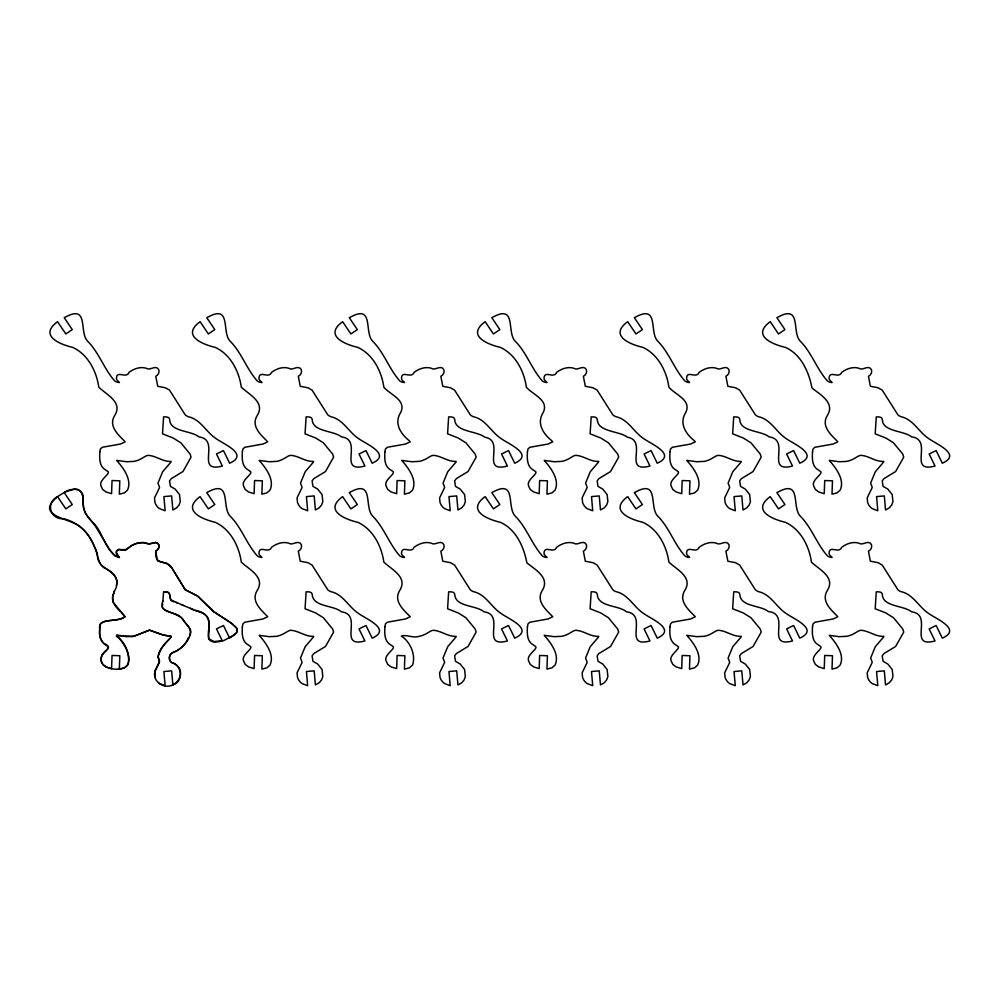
<?xml version="1.0" encoding="UTF-8"?>
<svg xmlns="http://www.w3.org/2000/svg" width="1000" height="1000" viewBox="0 0 1000 1000"><rect width="100%" height="100%" fill="white"/><g stroke="black" fill="none" stroke-linecap="round" stroke-linejoin="round"><path stroke-width="1.5" d="M118.5 635.513L126.65 636.675L134.062 636.312L149.362 630.15L163.188 635.013L171.112 636.35L170.712 637.562L171.112 636.35L163.188 635.013L149.662 630.163L132.838 636.512L116.65 635.312C122.287 641.812 132.6 654.2 127.487 665.05L124.438 667.8L119.338 669.125L119.812 655.738L112.037 655.462L111.575 668.6L106.05 666.912L102.725 664.45L101.237 661.462C98.2 651.688 116.737 648.6 103.825 643.487C98.5 638.638 99.025 629.95 100.575 623.587C107.45 618.45 118.425 622.1 125.062 616.65M99.825 629.362C97.75 621.575 106.55 620.662 112.05 620.4M99.8 630.6C98.625 637.337 102.188 643.575 108.138 646.6M162.9 600.875C157.188 615.125 178.425 609.963 182.925 619.812C185.662 624.45 193.812 629.3 189.725 635.275M162.825 601.862L163.588 591.812L167.275 592L169.475 593.65L170.8 599.888L183.45 605.5M162.6 604.8L162.675 603.825M162.45 606.75L162.525 605.775M114.288 591.35C119.812 583.038 116.037 573.737 107.537 569.6C96.675 565.625 98.812 554.575 94.213 546.287C89.162 532.688 77.75 522.275 63.663 518.7C50.138 519.825 45.325 502.612 57.55 496.625L65.825 508.888L72.263 504.538L64.225 492.612L63.25 493.137A96.85 96.85 0 0 0 58.775 495.825C32.55 516.2 69.588 517.663 80.688 527.112C89 533.85 93.713 544.113 97.362 553.938C97.137 560.3 100.138 565.2 105.775 568.2M116.3 585.25C119.462 577.762 111.713 572.75 106.65 568.9M112.762 620.312L120.475 618.962L125.162 616.763L113.212 602.388L112.65 597.238L114.475 590.8M113.737 593.013L114.1 591.912M113.55 593.575C110.138 600.688 115.688 607.038 120.487 611.688M188.5 637.45C185.688 644.613 180.138 649.987 172.925 652.663C168.562 653.838 168.3 659.925 171.5 662.463C191.588 669.712 173.95 694.887 158.963 683.138M170.312 638.1C164.775 643.238 159.85 649.388 158.038 656.9C162.688 664.038 152.338 669.488 154.887 677.138A11.8 11.8 0 0 0 159.512 683.55L165.138 685.688L163.9 671.538L171.637 670.85L172.875 684.912C183.713 681.825 182.275 664.95 171.887 662.625C167.262 659.625 169.513 652.75 174.6 651.8M170.413 637.962C167.375 641.612 153.812 653.2 159.662 661.275L155.05 670.725L154.975 677.438M175.45 651.375C183.412 647.525 195.188 635.025 188.2 626.438M165.037 591.862L163.588 591.812M165.325 591.862C172.662 590.75 167.087 601.575 174.213 601.725M117.888 635.45L116.65 635.312M175.912 602.413L177.537 603.075M190.4 608.362C196.112 612.05 205.588 611.675 208.438 619.012C211.5 629.9 200.512 646.275 222.362 640.962L216.488 628.913L223.475 625.5L229.638 638.15L236.363 632.938L237.325 630.862L236.488 627.888L230.6 622.612L213.512 611.538L197.275 595.763L185.212 589.75L173.738 571.038M194.9 610.2C212.65 613.663 208.775 624.7 208.6 638.688L214.05 641.538L223.688 640.588L234.363 635.025L236.737 632.375L237.325 629.9L236.488 627.888L232.075 623.663L213.512 611.538L198.012 596.35L185.212 589.75L172.375 568.825M193.35 609.562L182.037 604.913M116.263 636.2C124.987 641.35 129.588 653.275 128.425 663.012A7.837 7.837 0 0 1 124.175 667.925C116.312 671 98.825 668.9 101.512 657.125C101.3 652.738 109.15 649.237 108.375 646.762M124.362 615.925L121.55 612.863M185.425 622.825L187.775 625.862M185.125 622.45C180.613 613.575 168.05 613.375 162.362 607.725M171.688 567.712L167.013 563.35L157.55 560.988L155.712 551.438L158.425 548.775L159.113 546.025L158.162 543.638L155.912 542.337L149.713 543.975L143.963 542.625L138.162 542.938L131.9 545.388L125.213 550.4L118.875 549.2L116.938 550.612L116.412 553.212L119.425 557.475L114.812 555.975L109.5 549.4L95.225 525.95L85.162 512.962L83.55 508.013L82.863 496.337L80.962 491.525L77.763 489.338L74.475 489.062L66.287 491.538A52.062 52.062 0 0 0 64.225 492.612C71.175 487.375 84.075 487.65 83.188 498.975C82.15 507.863 85.638 515.925 92.287 521.862C103.55 531.4 104.712 552.463 119.425 557.475C110.85 547.85 121.287 550.325 126.625 549.375C131.412 544.763 138.162 541.6 144.913 542.788C149.188 545.7 153.412 541.3 157.537 543.05C160.425 545.375 158.8 549.85 155.775 551.213C154.412 567.575 167.625 557.812 173.05 569.938M99.825 451.875C99.488 458.438 99.15 466.6 105.962 470.163A64.575 64.575 0 0 0 108.138 471.675C110.2 474.375 97.837 480.4 101.237 486.538L102.725 489.513L106.05 491.975L111.575 493.675L112.037 480.538L119.812 480.812L119.338 494.188L124.438 492.875L127.487 490.125C132.5 479.275 122.375 466.912 116.65 460.387L126.65 461.75L134.062 461.388A23.537 23.537 0 0 0 141.225 458.75L145.787 456.087A9.875 9.875 0 0 1 148.175 455.35C156.012 455.712 162.887 461.925 171.112 461.425A16.3 16.3 0 0 0 170.888 462.15L162.638 471.775L158.012 483.013A3.675 3.675 0 0 0 158.725 484.888L159.55 487.537L154.512 497.9L154.975 502.5A11.8 11.8 0 0 0 159.512 508.612L165.138 510.763L163.9 496.6L171.637 495.925L172.875 509.988L176.625 507.863L179.062 504.975L180.287 501.6L179.525 494.562L175.162 489.113L170.413 486.375L169.55 480.875L171.275 478.638L182.963 471.538L191.05 457.188L190.138 454.113L180.863 442.837L173.212 438.038L162.512 433.837L163.588 416.887C165.8 416.925 169.35 416.55 169.688 419.55C169.85 431.962 191.188 430.387 198.912 436.887C221.363 439.75 194.35 473.475 222.362 466.037L216.488 453.988L223.475 450.575L229.638 463.225C249.562 454.375 223.375 444.062 215.613 438.288C205.975 431.812 200.463 419.312 188.388 416.725A9.625 9.625 0 0 1 185.212 414.812L169.587 390.2L165.562 387.812L157.713 386.275L155.775 376.287C158.8 374.9 160.425 370.462 157.537 368.125C153.7 365.838 149.863 370.975 145.875 368.137C140.013 366.538 133.713 368.775 129.025 372.388C126.112 379.288 116.812 369.7 116.412 378.275A3.337 3.337 0 0 0 117.638 380.675L119.425 382.537A8.637 8.637 0 0 1 114.812 381.05C103.987 368.988 99.025 352.45 87.3 340.863C79.1 331.7 88.812 304.887 66.287 316.613A52.062 52.062 0 0 0 64.225 317.688L72.263 329.613L65.825 333.95L57.55 321.688C38.475 335.65 59.725 344.35 72.75 347.388C87.987 354.412 96.525 371.238 98.787 387.212C106.725 394.938 123.413 402.3 114.475 415.875C108.688 425.575 117.238 433.888 123.688 440.275A27.975 27.975 0 0 0 124.188 440.812L125.162 441.838L120.475 444.038L102.225 447.287L100.363 449.025L99.825 451.875M242.362 451.875C242.013 458.438 241.688 466.6 248.5 470.163A64.575 64.575 0 0 0 250.662 471.675C252.725 474.375 240.375 480.4 243.775 486.538L245.263 489.513L248.588 491.975L254.112 493.675L254.575 480.538L262.337 480.812L261.875 494.188L266.975 492.875L270.025 490.125C275.025 479.275 264.913 466.912 259.175 460.387L269.175 461.75L276.6 461.388A23.537 23.537 0 0 0 283.75 458.75L288.325 456.087A9.875 9.875 0 0 1 290.712 455.35C298.55 455.712 305.425 461.925 313.65 461.425A16.3 16.3 0 0 0 313.412 462.15L305.175 471.775L300.538 483.013A3.675 3.675 0 0 0 301.262 484.888L302.075 487.537L297.05 497.9L297.512 502.5A11.8 11.8 0 0 0 302.05 508.612L307.663 510.763L306.425 496.6L314.175 495.925L315.4 509.988L319.163 507.863L321.6 504.975L322.825 501.6L322.062 494.562L317.688 489.113L312.95 486.375L312.087 480.875L313.812 478.638L325.5 471.538L333.587 457.188L332.663 454.113L323.387 442.837L315.75 438.038L305.05 433.837L306.125 416.887C308.325 416.925 311.887 416.55 312.225 419.55C312.387 431.962 333.725 430.387 341.45 436.887C363.9 439.75 336.887 473.475 364.9 466.037L359.012 453.988L366 450.575L372.175 463.225C392.1 454.375 365.913 444.062 358.15 438.288C348.512 431.812 343 419.312 330.913 416.725A9.625 9.625 0 0 1 327.75 414.812L312.125 390.2L308.1 387.812L300.25 386.275L298.312 376.287C301.337 374.9 302.962 370.462 300.075 368.125C296.238 365.838 292.387 370.975 288.412 368.137C282.55 366.538 276.238 368.775 271.562 372.388C268.65 379.288 259.35 369.7 258.938 378.275A3.337 3.337 0 0 0 260.175 380.675L261.962 382.537A8.637 8.637 0 0 1 257.35 381.05C246.513 368.988 241.55 352.45 229.838 340.863C221.637 331.7 231.35 304.887 208.825 316.613A52.062 52.062 0 0 0 206.75 317.688L214.8 329.613L208.35 333.95L200.087 321.688C181.012 335.65 202.262 344.35 215.275 347.388C230.525 354.412 239.062 371.238 241.312 387.212C249.4 394.862 265.763 402.388 257 415.875C251.225 425.575 259.762 433.888 266.212 440.275A27.975 27.975 0 0 0 266.725 440.812L267.7 441.838L263.012 444.038L244.762 447.287L242.9 449.025L242.362 451.875M242.362 626.8C242.013 633.362 241.688 641.538 248.5 645.088A64.575 64.575 0 0 0 250.662 646.6C252.725 649.3 240.375 655.337 243.775 661.462L245.263 664.45L248.588 666.912L254.112 668.6L254.575 655.462L262.337 655.738L261.875 669.125L266.975 667.8L270.025 665.05C275.062 654.188 264.862 641.862 259.175 635.312L269.175 636.675L276.6 636.312A23.537 23.537 0 0 0 283.75 633.688L288.325 631.025A9.875 9.875 0 0 1 290.712 630.275C298.55 630.638 305.425 636.85 313.65 636.35A16.3 16.3 0 0 0 313.412 637.075L305.175 646.7L300.538 657.938A3.675 3.675 0 0 0 301.262 659.825L302.075 662.475L297.05 672.825L297.512 677.438A11.8 11.8 0 0 0 302.05 683.55L307.663 685.688L306.425 671.538L314.175 670.85L315.4 684.912L319.163 682.8L321.6 679.9L322.825 676.525L322.062 669.5L317.688 664.038L312.95 661.3L312.087 655.8L313.812 653.575L325.5 646.462L333.587 632.112L332.663 629.038L323.387 617.762L315.75 612.962L305.05 608.763L306.125 591.812C308.325 591.85 311.887 591.475 312.225 594.475C312.913 607.212 333.587 604.95 341.45 611.825C363.9 614.675 336.887 648.4 364.9 640.962L359.012 628.913L366 625.5L372.175 638.15C392.1 629.3 365.913 618.987 358.15 613.212C348.512 606.737 343 594.25 330.913 591.65A9.625 9.625 0 0 1 327.75 589.75L312.125 565.138L308.1 562.737L300.25 561.2L298.312 551.213C301.337 549.825 302.962 545.388 300.075 543.05C296.238 540.775 292.387 545.9 288.412 543.062C282.55 541.462 276.238 543.713 271.562 547.312C268.65 554.225 259.35 544.637 258.938 553.212A3.337 3.337 0 0 0 260.175 555.612L261.962 557.475A8.637 8.637 0 0 1 257.35 555.975C246.513 543.913 241.55 527.375 229.838 515.788C221.637 506.625 231.35 479.825 208.825 491.538A52.062 52.062 0 0 0 206.75 492.612L214.8 504.538L208.35 508.888L200.087 496.625C181.012 510.575 202.262 519.275 215.275 522.312C230.525 529.338 239.062 546.163 241.312 562.137C249.4 569.8 265.763 577.325 257 590.8C251.225 600.5 259.762 608.812 266.212 615.2A27.975 27.975 0 0 0 266.725 615.737L267.7 616.763L263.012 618.962L244.762 622.225L242.9 623.95L242.362 626.8M384.9 451.875C384.55 458.438 384.225 466.6 391.025 470.163A64.575 64.575 0 0 0 393.2 471.675C395.262 474.375 382.912 480.4 386.312 486.538L387.788 489.513L391.125 491.975L396.65 493.675L397.113 480.538L404.875 480.812L404.412 494.188L409.513 492.875L412.562 490.125C417.562 479.275 407.45 466.912 401.712 460.387L411.712 461.75L419.137 461.388A23.537 23.537 0 0 0 426.287 458.75L430.863 456.087A9.875 9.875 0 0 1 433.237 455.35C441.087 455.712 447.962 461.925 456.188 461.425A16.3 16.3 0 0 0 455.95 462.15L447.713 471.775L443.075 483.013A3.675 3.675 0 0 0 443.8 484.888L444.613 487.537L439.588 497.9L440.05 502.5A11.8 11.8 0 0 0 444.588 508.612L450.2 510.763L448.963 496.6L456.712 495.925L457.938 509.988L461.688 507.863L464.137 504.975L465.363 501.6L464.588 494.562L460.225 489.113L455.487 486.375L454.613 480.875L456.337 478.638L468.038 471.538L476.125 457.188L475.2 454.113L465.925 442.837L458.288 438.038L447.575 433.837L448.65 416.887C450.863 416.925 454.425 416.55 454.762 419.55C455.062 432.175 476.788 430.763 484.875 437.225C506 440.737 479.588 473.462 507.425 466.037L501.55 453.988L508.537 450.575L514.712 463.225C534.637 454.375 508.438 444.062 500.675 438.288C491.037 431.812 485.525 419.312 473.45 416.725A9.625 9.625 0 0 1 470.288 414.812L454.65 390.2L450.637 387.812L442.788 386.275L440.85 376.287C443.862 374.9 445.5 370.462 442.612 368.125C438.775 365.838 434.925 370.975 430.95 368.137C425.075 366.538 418.775 368.775 414.1 372.388C411.188 379.288 401.887 369.7 401.475 378.275A3.337 3.337 0 0 0 402.7 380.675L404.5 382.537A8.637 8.637 0 0 1 399.875 381.05C389.05 368.988 384.087 352.45 372.362 340.863C364.175 331.7 373.875 304.887 351.35 316.613A52.062 52.062 0 0 0 349.288 317.688L357.337 329.613L350.887 333.95L342.612 321.688C323.55 335.65 344.8 344.35 357.812 347.388C373.062 354.412 381.587 371.238 383.85 387.212C390.125 394.762 406.863 400.075 400.637 412.537C394 422.975 400.262 433.413 408.75 440.275A27.975 27.975 0 0 0 409.25 440.812L410.238 441.838L405.538 444.038L387.3 447.287L385.438 449.025L384.9 451.875M384.9 626.8C384.55 633.362 384.225 641.538 391.025 645.088A64.575 64.575 0 0 0 393.2 646.6C395.262 649.3 382.912 655.337 386.312 661.462L387.788 664.45L391.125 666.912L396.65 668.6L397.113 655.462L404.875 655.738L404.412 669.125L409.513 667.8L412.562 665.05C416.05 654.963 410.188 641.637 401.375 636.087C406.125 634.188 413.512 638.513 419.137 636.312A23.537 23.537 0 0 0 426.287 633.688L430.863 631.025A9.875 9.875 0 0 1 433.237 630.275C441.087 630.638 447.962 636.85 456.188 636.35A16.3 16.3 0 0 0 455.95 637.075L447.713 646.7L443.075 657.938A3.675 3.675 0 0 0 443.8 659.825L444.613 662.475L439.588 672.825L440.05 677.438A11.8 11.8 0 0 0 444.588 683.55L450.2 685.688L448.963 671.538L456.712 670.85L457.938 684.912L461.688 682.8L464.137 679.9L465.363 676.525L464.588 669.5L460.225 664.038L455.487 661.3L454.613 655.8L456.337 653.575L468.038 646.462L476.125 632.112L475.2 629.038L465.925 617.762L458.288 612.962L447.575 608.763L448.65 591.812C450.863 591.85 454.425 591.475 454.762 594.475C455.438 607.212 476.112 604.95 483.988 611.825C506.438 614.675 479.425 648.4 507.425 640.962L501.55 628.913L508.537 625.5L514.712 638.15C534.637 629.3 508.438 618.987 500.675 613.212C491.037 606.737 485.525 594.25 473.45 591.65A9.625 9.625 0 0 1 470.288 589.75L454.65 565.138L450.637 562.737L442.788 561.2L440.85 551.213C443.862 549.825 445.5 545.388 442.612 543.05C438.775 540.775 434.925 545.9 430.95 543.062C425.075 541.462 418.775 543.713 414.1 547.312C411.188 554.225 401.887 544.637 401.475 553.212A3.337 3.337 0 0 0 402.7 555.612L404.5 557.475A8.637 8.637 0 0 1 399.875 555.975C389.05 543.913 384.087 527.375 372.362 515.788C364.175 506.625 373.875 479.825 351.35 491.538A52.062 52.062 0 0 0 349.288 492.612L357.337 504.538L350.887 508.888L342.612 496.625C323.55 510.575 344.8 519.275 357.812 522.312C373.062 529.338 381.587 546.163 383.85 562.137C391.938 569.8 408.3 577.325 399.538 590.8C393.762 600.5 402.3 608.812 408.75 615.2A27.975 27.975 0 0 0 409.25 615.737L410.238 616.763L405.538 618.962L387.3 622.225L385.438 623.95L384.9 626.8M527.425 451.875C527.087 458.438 526.763 466.6 533.562 470.163A64.575 64.575 0 0 0 535.737 471.675C537.8 474.375 525.45 480.4 528.837 486.538L530.325 489.513L533.663 491.975L539.188 493.675L539.637 480.538L547.413 480.812L546.95 494.188L552.05 492.875L555.087 490.125C560.138 479.263 549.925 466.938 544.25 460.387L554.25 461.75L561.663 461.388A23.537 23.537 0 0 0 568.825 458.75L573.387 456.087A9.875 9.875 0 0 1 575.775 455.35C583.625 455.712 590.5 461.925 598.725 461.425A16.3 16.3 0 0 0 598.488 462.15L590.237 471.775L585.612 483.013A3.675 3.675 0 0 0 586.337 484.888L587.15 487.537L582.125 497.9L582.575 502.5A11.8 11.8 0 0 0 587.125 508.612L592.737 510.763L591.5 496.6L599.237 495.925L600.475 509.988L604.225 507.863L606.663 504.975L607.888 501.6L607.125 494.562L602.762 489.113L598.013 486.375L597.15 480.875L598.875 478.638L610.575 471.538L618.663 457.188L617.737 454.113L608.462 442.837L600.812 438.038L590.112 433.837L591.188 416.887C593.4 416.925 596.962 416.55 597.288 419.55C597.6 432.175 619.312 430.763 627.413 437.225C648.538 440.737 622.112 473.462 649.963 466.037L644.087 453.988L651.075 450.575L657.25 463.225C677.163 454.375 650.975 444.062 643.213 438.288C633.575 431.812 628.062 419.312 615.988 416.725A9.625 9.625 0 0 1 612.825 414.812L597.188 390.2L593.162 387.812L585.312 386.275L583.375 376.287C586.4 374.9 588.025 370.462 585.138 368.125C581.3 365.838 577.463 370.975 573.488 368.137C567.612 366.538 561.312 368.775 556.638 372.388C553.725 379.288 544.425 369.7 544.012 378.275A3.337 3.337 0 0 0 545.237 380.675L547.038 382.537A8.637 8.637 0 0 1 542.413 381.05C531.587 368.988 526.625 352.45 514.9 340.863C506.712 331.7 516.413 304.887 493.888 316.613A52.062 52.062 0 0 0 491.825 317.688L499.862 329.613L493.425 333.95L485.15 321.688C466.087 335.65 487.325 344.35 500.35 347.388C515.6 354.412 524.125 371.238 526.388 387.212C532.663 394.762 549.4 400.075 543.175 412.537C536.538 422.975 542.788 433.413 551.287 440.275A27.975 27.975 0 0 0 551.788 440.812L552.775 441.838L548.075 444.038L529.825 447.287L527.962 449.025L527.425 451.875M527.425 626.8C527.087 633.362 526.763 641.538 533.562 645.088A64.575 64.575 0 0 0 535.737 646.6C537.8 649.3 525.45 655.337 528.837 661.462L530.325 664.45L533.663 666.912L539.188 668.6L539.637 655.462L547.413 655.738L546.95 669.125L552.05 667.8L555.087 665.05C560.1 654.2 549.975 641.85 544.25 635.312L554.25 636.675L561.663 636.312A23.537 23.537 0 0 0 568.825 633.688L573.387 631.025A9.875 9.875 0 0 1 575.775 630.275C583.625 630.638 590.5 636.85 598.725 636.35A16.3 16.3 0 0 0 598.488 637.075L590.237 646.7L585.612 657.938A3.675 3.675 0 0 0 586.337 659.825L587.15 662.475L582.125 672.825L582.575 677.438A11.8 11.8 0 0 0 587.125 683.55L592.737 685.688L591.5 671.538L599.237 670.85L600.475 684.912L604.225 682.8L606.663 679.9L607.888 676.525L607.125 669.5L602.762 664.038L598.013 661.3L597.15 655.8L598.875 653.575L610.575 646.462L618.663 632.112L617.737 629.038L608.462 617.762L600.812 612.962L590.112 608.763L591.188 591.812C593.4 591.85 596.962 591.475 597.288 594.475C597.975 607.212 618.65 604.95 626.512 611.825C648.975 614.675 621.962 648.4 649.963 640.962L644.087 628.913L651.075 625.5L657.25 638.15C677.163 629.3 650.975 618.987 643.213 613.212C633.575 606.737 628.062 594.25 615.988 591.65A9.625 9.625 0 0 1 612.825 589.75L597.188 565.138L593.162 562.737L585.312 561.2L583.375 551.213C586.4 549.825 588.025 545.388 585.138 543.05C581.3 540.775 577.463 545.9 573.488 543.062C567.612 541.462 561.312 543.713 556.638 547.312C553.725 554.225 544.425 544.637 544.012 553.212A3.337 3.337 0 0 0 545.237 555.612L547.038 557.475A8.637 8.637 0 0 1 542.413 555.975C531.587 543.913 526.625 527.375 514.9 515.788C506.712 506.625 516.413 479.825 493.888 491.538A52.062 52.062 0 0 0 491.825 492.612L499.862 504.538L493.425 508.888L485.15 496.625C466.087 510.575 487.325 519.275 500.35 522.312C516.175 529.375 523.85 546.938 526.875 562.875C535.438 569.837 550.5 577.812 542.075 590.8C536.287 600.5 544.837 608.812 551.287 615.2A27.975 27.975 0 0 0 551.788 615.737L552.775 616.763L548.075 618.962L529.825 622.225L527.962 623.95L527.425 626.8M669.963 451.875C669.625 458.438 669.287 466.6 676.1 470.163A64.575 64.575 0 0 0 678.275 471.675C680.337 474.375 667.975 480.4 671.375 486.538L672.862 489.513L676.188 491.975L681.712 493.675L682.175 480.538L689.95 480.812L689.475 494.188L694.575 492.875L697.625 490.125C702.688 479.25 692.45 466.938 686.787 460.387L696.787 461.75L704.2 461.388A23.537 23.537 0 0 0 711.363 458.75L715.925 456.087A9.875 9.875 0 0 1 718.312 455.35C726.15 455.712 733.025 461.925 741.25 461.425A16.3 16.3 0 0 0 741.025 462.15L732.775 471.775L728.15 483.013A3.675 3.675 0 0 0 728.863 484.888L729.688 487.537L724.65 497.9L725.113 502.5A11.8 11.8 0 0 0 729.65 508.612L735.275 510.763L734.038 496.6L741.775 495.925L743.012 509.988L746.762 507.863L749.2 504.975L750.425 501.6L749.663 494.562L745.3 489.113L740.55 486.375L739.688 480.875L741.413 478.638L753.1 471.538L761.188 457.188L760.275 454.113L751 442.837L743.35 438.038L732.65 433.837L733.725 416.887C735.938 416.925 739.488 416.55 739.825 419.55C739.987 431.962 761.325 430.387 769.05 436.887C791.5 439.75 764.488 473.475 792.5 466.037L786.625 453.988L793.612 450.575L799.775 463.225C819.7 454.375 793.512 444.062 785.75 438.288C776.112 431.812 770.6 419.312 758.525 416.725A9.625 9.625 0 0 1 755.35 414.812L739.725 390.2L735.7 387.812L727.85 386.275L725.913 376.287C728.938 374.9 730.562 370.462 727.675 368.125C723.838 365.838 719.987 370.975 716.012 368.137C710.15 366.538 703.85 368.775 699.163 372.388C696.25 379.288 686.95 369.7 686.55 378.275A3.337 3.337 0 0 0 687.775 380.675L689.562 382.537A8.637 8.637 0 0 1 684.95 381.05C674.125 368.988 669.163 352.45 657.438 340.863C649.237 331.7 658.95 304.887 636.425 316.613A52.062 52.062 0 0 0 634.362 317.688L642.4 329.613L635.962 333.95L627.688 321.688C608.612 335.65 629.862 344.35 642.887 347.388C658.125 354.412 666.663 371.238 668.913 387.212C675.188 394.762 691.938 400.075 685.713 412.537C679.075 422.975 685.325 433.413 693.825 440.275A27.975 27.975 0 0 0 694.325 440.812L695.3 441.838L690.612 444.038L672.362 447.287L670.5 449.025L669.963 451.875M669.963 626.8C669.625 633.362 669.287 641.538 676.1 645.088A64.575 64.575 0 0 0 678.275 646.6C680.337 649.3 667.975 655.337 671.375 661.462L672.862 664.45L676.188 666.912L681.712 668.6L682.175 655.462L689.95 655.738L689.475 669.125L694.575 667.8L697.625 665.05C702.688 654.175 692.45 641.875 686.787 635.312L696.787 636.675L704.2 636.312A23.537 23.537 0 0 0 711.363 633.688L715.925 631.025A9.875 9.875 0 0 1 718.312 630.275C726.15 630.638 733.025 636.85 741.25 636.35A16.3 16.3 0 0 0 741.025 637.075L732.775 646.7L728.15 657.938A3.675 3.675 0 0 0 728.863 659.825L729.688 662.475L724.65 672.825L725.113 677.438A11.8 11.8 0 0 0 729.65 683.55L735.275 685.688L734.038 671.538L741.775 670.85L743.012 684.912L746.762 682.8L749.2 679.9L750.425 676.525L749.663 669.5L745.3 664.038L740.55 661.3L739.688 655.8L741.413 653.575L753.1 646.462L761.188 632.112L760.275 629.038L751 617.762L743.35 612.962L732.65 608.763L733.725 591.812C735.938 591.85 739.488 591.475 739.825 594.475C740.487 606.975 760.362 604.975 768.363 611.55C791.787 613.975 764.412 648.375 792.5 640.962L786.625 628.913L793.612 625.5L799.775 638.15C819.7 629.3 793.512 618.987 785.75 613.212C776.112 606.737 770.6 594.25 758.525 591.65A9.625 9.625 0 0 1 755.35 589.75L739.725 565.138L735.7 562.737L727.85 561.2L725.913 551.213C728.938 549.825 730.562 545.388 727.675 543.05C723.838 540.775 719.987 545.9 716.012 543.062C710.15 541.462 703.85 543.713 699.163 547.312C696.25 554.225 686.95 544.637 686.55 553.212A3.337 3.337 0 0 0 687.775 555.612L689.562 557.475A8.637 8.637 0 0 1 684.95 555.975C674.125 543.913 669.163 527.375 657.438 515.788C649.237 506.625 658.95 479.825 636.425 491.538A52.062 52.062 0 0 0 634.362 492.612L642.4 504.538L635.962 508.888L627.688 496.625C608.612 510.575 629.862 519.275 642.887 522.312C658.125 529.338 666.663 546.163 668.913 562.137C677 569.8 693.375 577.325 684.613 590.8C678.825 600.5 687.375 608.812 693.825 615.2A27.975 27.975 0 0 0 694.325 615.737L695.3 616.763L690.612 618.962L672.362 622.225L670.5 623.95L669.963 626.8M812.5 451.875C812.15 458.438 811.825 466.6 818.637 470.163A64.575 64.575 0 0 0 820.8 471.675C822.862 474.375 810.512 480.4 813.913 486.538L815.4 489.513L818.725 491.975L824.25 493.675L824.712 480.538L832.475 480.812L832.013 494.188L837.113 492.875L840.163 490.125C845.263 479.237 834.938 466.962 829.312 460.387L839.312 461.75L846.737 461.388A23.537 23.537 0 0 0 853.888 458.75L858.462 456.087A9.875 9.875 0 0 1 860.85 455.35C868.688 455.712 875.562 461.925 883.787 461.425A16.3 16.3 0 0 0 883.55 462.15L875.312 471.775L870.675 483.013A3.675 3.675 0 0 0 871.4 484.888L872.212 487.537L867.188 497.9L867.65 502.5A11.8 11.8 0 0 0 872.188 508.612L877.8 510.763L876.562 496.6L884.312 495.925L885.537 509.988L889.3 507.863L891.737 504.975L892.962 501.6L892.2 494.562L887.825 489.113L883.088 486.375L882.225 480.875L883.95 478.638L895.638 471.538L903.725 457.188L902.8 454.113L893.525 442.837L885.888 438.038L875.188 433.837L876.263 416.887C878.462 416.925 882.025 416.55 882.362 419.55C882.525 431.962 903.863 430.387 911.587 436.887C934.038 439.75 907.025 473.475 935.037 466.037L929.15 453.988L936.137 450.575L942.312 463.225C962.237 454.375 936.05 444.062 928.288 438.288C918.65 431.812 913.138 419.312 901.05 416.725A9.625 9.625 0 0 1 897.887 414.812L882.262 390.2L878.238 387.812L870.387 386.275L868.45 376.287C871.475 374.9 873.1 370.462 870.212 368.125C866.375 365.838 862.525 370.975 858.55 368.137C852.688 366.538 846.375 368.775 841.7 372.388C838.787 379.288 829.488 369.7 829.075 378.275A3.337 3.337 0 0 0 830.312 380.675L832.1 382.537A8.637 8.637 0 0 1 827.487 381.05C816.65 368.988 811.688 352.45 799.975 340.863C791.775 331.7 801.488 304.887 778.962 316.613A52.062 52.062 0 0 0 776.888 317.688L784.938 329.613L778.487 333.95L770.225 321.688C751.15 335.65 772.4 344.35 785.413 347.388C801.237 354.45 808.913 372.013 811.938 387.95C820.5 394.9 835.575 402.887 827.138 415.875C821.363 425.575 829.9 433.888 836.35 440.275A27.975 27.975 0 0 0 836.862 440.812L837.837 441.838L833.15 444.038L814.9 447.287L813.037 449.025L812.5 451.875M812.5 626.8C812.15 633.362 811.825 641.538 818.637 645.088A64.575 64.575 0 0 0 820.8 646.6C822.862 649.3 810.512 655.337 813.913 661.462L815.4 664.45L818.725 666.912L824.25 668.6L824.712 655.462L832.475 655.738L832.013 669.125L837.113 667.8L840.163 665.05C845.263 654.163 834.938 641.888 829.312 635.312L839.312 636.675L846.737 636.312A23.537 23.537 0 0 0 853.888 633.688L858.462 631.025A9.875 9.875 0 0 1 860.85 630.275C868.688 630.638 875.562 636.85 883.787 636.35A16.3 16.3 0 0 0 883.55 637.075L875.312 646.7L870.675 657.938A3.675 3.675 0 0 0 871.4 659.825L872.212 662.475L867.188 672.825L867.65 677.438A11.8 11.8 0 0 0 872.188 683.55L877.8 685.688L876.562 671.538L884.312 670.85L885.537 684.912L889.3 682.8L891.737 679.9L892.962 676.525L892.2 669.5L887.825 664.038L883.088 661.3L882.225 655.8L883.95 653.575L895.638 646.462L903.725 632.112L902.8 629.038L893.525 617.762L885.888 612.962L875.188 608.763L876.263 591.812C878.462 591.85 882.025 591.475 882.362 594.475C882.525 606.888 903.863 605.312 911.587 611.825C934.038 614.675 907.025 648.4 935.037 640.962L929.15 628.913L936.137 625.5L942.312 638.15C962.237 629.3 936.05 618.987 928.288 613.212C918.65 606.737 913.138 594.25 901.05 591.65A9.625 9.625 0 0 1 897.887 589.75L882.262 565.138L878.238 562.737L870.387 561.2L868.45 551.213C871.475 549.825 873.1 545.388 870.212 543.05C866.375 540.775 862.525 545.9 858.55 543.062C852.688 541.462 846.375 543.713 841.7 547.312C838.787 554.225 829.488 544.637 829.075 553.212A3.337 3.337 0 0 0 830.312 555.612L832.1 557.475A8.637 8.637 0 0 1 827.487 555.975C816.65 543.913 811.688 527.375 799.975 515.788C791.775 506.625 801.488 479.825 778.962 491.538A52.062 52.062 0 0 0 776.888 492.612L784.938 504.538L778.487 508.888L770.225 496.625C751.15 510.575 772.4 519.275 785.413 522.312C800.662 529.338 809.2 546.163 811.45 562.137C819.538 569.8 835.9 577.325 827.138 590.8C821.363 600.5 829.9 608.812 836.35 615.2A27.975 27.975 0 0 0 836.862 615.737L837.837 616.763L833.15 618.962L814.9 622.225L813.037 623.95L812.5 626.8"/></g></svg>
